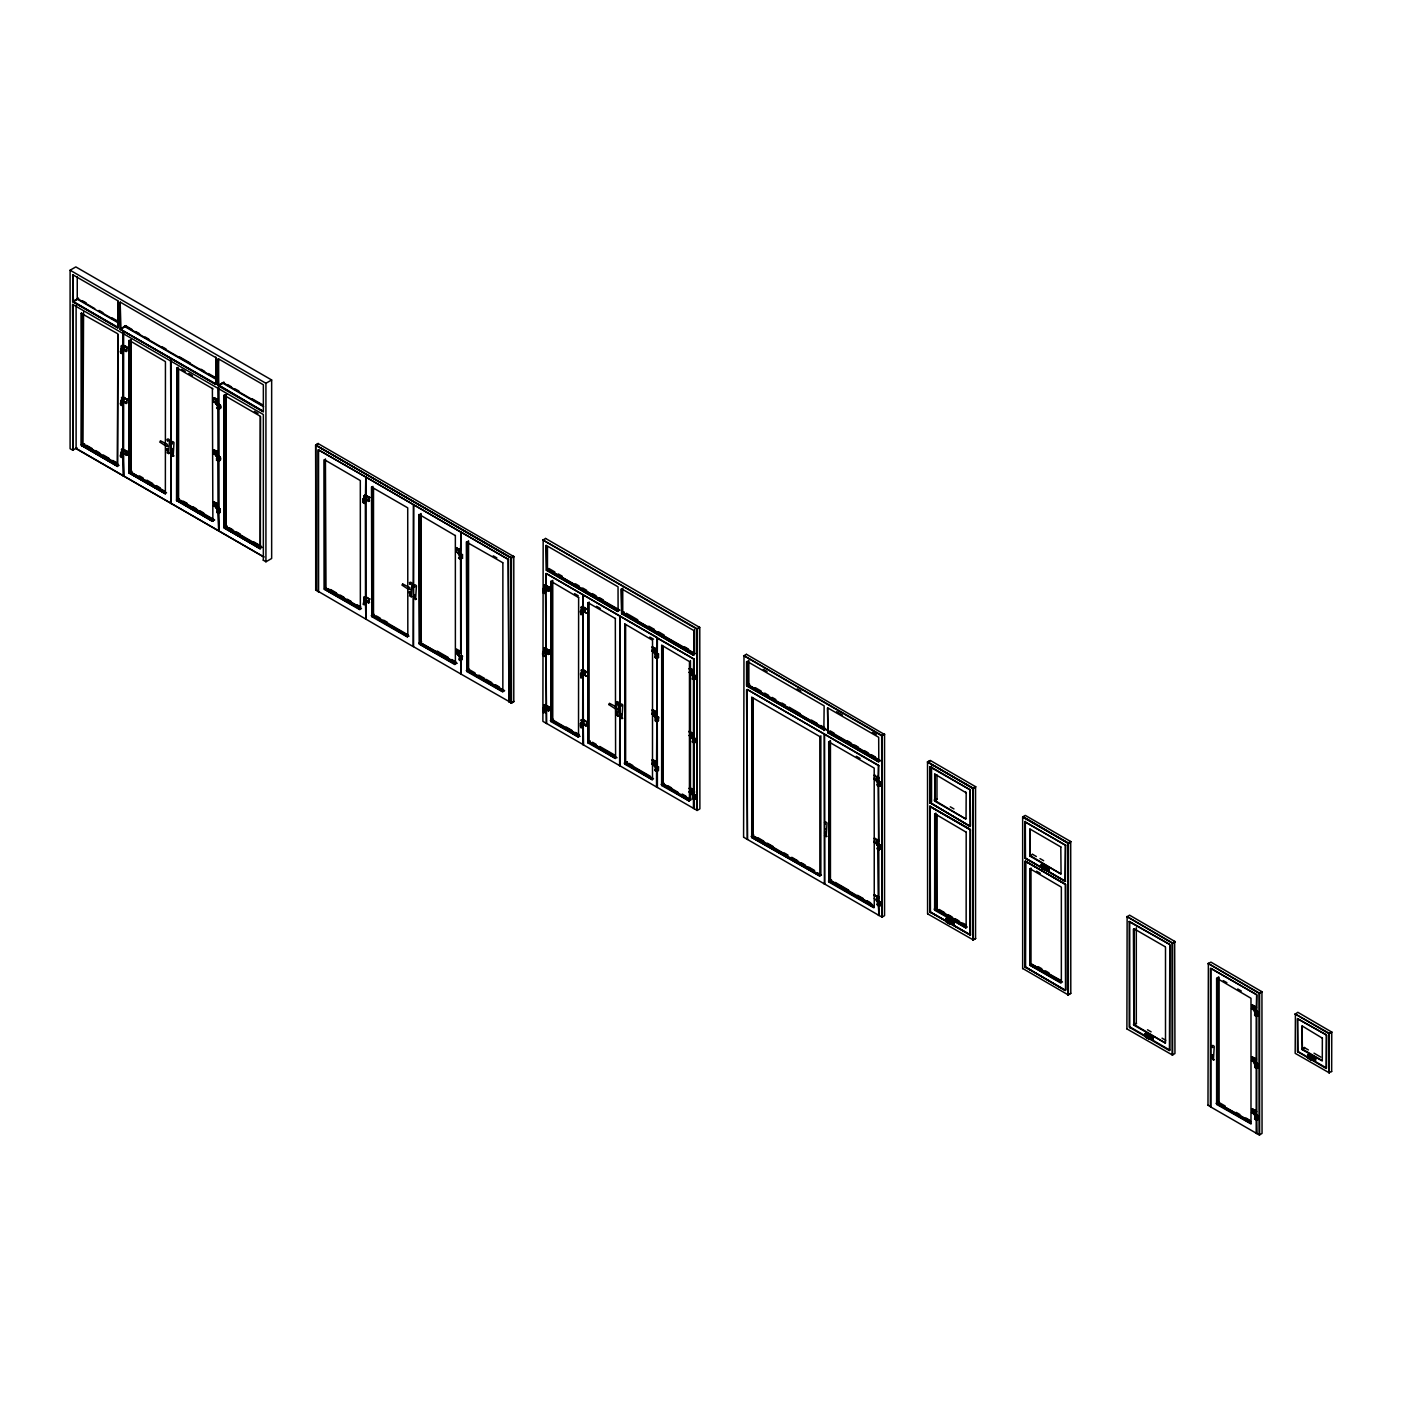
<?xml version="1.0" encoding="UTF-8"?>
<svg xmlns="http://www.w3.org/2000/svg" width="1402" height="1402" viewBox="0 0 1402 1402"><rect width="100%" height="100%" fill="white"/><g stroke="black" fill="none" stroke-linecap="round" stroke-linejoin="round"><path stroke-width="1.5" d="M122.955 348.765C125.251 350.658 119.818 349.291 124.024 348.152M122.132 397.116C121.413 401.165 124.322 397.414 124.445 399.009M219.536 407.474C216.837 406.895 217.012 409.577 219.536 408.052M219.536 457.771L217.38 457.438L219.536 457.21L219.483 460.662L216.469 460.364L218.011 459.208M365.274 499.34L366.027 498.078M950.609 922.569L950.153 924.093A21.556 12.443 0 0 1 946.28 921.85L946.297 920.571L947.559 921.587M1046.015 867.61C1044.735 870.221 1047.189 866.138 1044.7 868.276L1041.458 866.418L1042.72 867.435M1145.311 1036.656L1145.662 1036.832A21.556 12.443 0 0 0 1149.465 1039.162L1149.395 1039.11A22.397 12.933 0 0 1 1145.346 1036.761C1145.522 1034.045 1151.778 1040.249 1151.287 1037.708L1150.166 1036.832L1148.606 1038.251L1145.311 1036.656L1148.624 1038.619L1150.166 1036.832M1312.728 1057.949C1312.412 1060.49 1311.518 1056.617 1313.849 1058.843L1311.957 1060.227A21.556 12.443 0 0 1 1308.154 1058.054L1308.311 1054.357L1315.742 1058.668L1315.286 1060.823L1315.286 1058.931L1307.908 1054.672L1315.462 1058.825L1315.462 1060.806C1309.135 1056.565 1308.399 1057.967 1308.311 1054.357M975.739 786.837L972.953 788.45L972.813 939.936L975.599 938.341M1070.655 841.48L1068.114 843.391L1068.306 994.947L1022.741 968.484M117.33 466.41L117.908 334.184L117.628 466.498L81.334 445.31L81.334 313.067M131.946 471.545L129.405 473.175L165.366 493.819L165.436 361.628L129.37 340.458M212.876 521.246L212.385 388.407L212.859 389.16M226.703 394.348L223.847 395.679L223.917 527.625L260.194 548.813L260.439 416.306L224.127 395.259L224.022 527.31L226.703 525.925M1065.485 990.233L1025.072 967.012L1025.072 861.231L1065.362 884.171L1025.283 861.108M975.354 786.575L930.262 760.427M975.599 786.89L972.76 788.397L927.476 761.899L973.303 788.204L973.111 940.041L975.547 938.569M167.346 449.762L166.978 448.675L168.24 449.989M172.131 452.934C174.409 451.795 169.905 450.673 172.183 452.408M172.358 452.022C169.554 450.392 173.392 456.316 171.798 451.356M409.84 593.204C412.679 593.291 407.474 590.452 409.962 593.554M410.05 593.607C410.961 597.445 409.629 589.839 409.787 593.028M414.624 595.675C413.222 592.117 416.709 600.442 413.923 594.536M414.291 595.622L413.993 594.606L414.887 595.745M616.582 712.426C616.617 709.675 617.791 717.035 616.652 712.602M621.104 714.477L620.297 713.688L620.736 714.967M621.174 714.442L620.876 716.615L619.982 713.968L621.542 714.249L621.139 715.283L620.052 714.564M825.533 834.365C825.2 829.896 823.868 834.47 825.69 832.034C823.99 831.631 825.2 837.502 825.077 831.491M1211.416 1055.618C1212.45 1053.323 1213.151 1062.313 1211.503 1055.846M124.059 449.972C125.742 450.988 120.782 449.429 124.445 450.971M217.731 400.271L218.029 400.902M216.311 453.529L217.257 451.742L218.169 452.758M218.957 458.103C212.648 455.089 224.057 458.209 217.38 457.438M216.609 504.773L218.344 504.159M218.274 508.243L220.202 508.803L220.202 512.449L219.08 512.852L217.047 512.571L217.065 509.154L219.676 509.049L216.644 507.892M459.313 550.267L459.015 549.531M459.173 549.829L459.067 554.771M459.716 550.32L455.72 547.779L460.539 549.672L458.927 550.11L460.294 551.161L459.365 550.951M458.875 652.193L460.627 651.58M462.485 656.224C458.612 655.014 459.646 666.949 462.485 656.224L459.663 655.891M461.661 656.872C460.855 654.506 458.454 659.431 461.819 657.17M543.152 592.748L543.503 589.664L544.852 589.033L543.415 588.875L544.712 588.507M546.359 589.821L546.079 586.246M544.712 651.615L543.853 652.736L545.133 652.981M546.727 649.441C552.073 656.872 537.334 651.247 546.622 649.582C546.798 649.284 546.675 649.284 546.622 648.933M545.29 709.342C549.006 708.028 543.468 710.253 544.712 708.115M581.48 671.12C583.968 672.89 584.389 668.333 584.021 671.33M582.496 671.05L583.565 670.682M584.038 721.154L581.918 720.821M657.485 767.245L655.558 767.332M692.623 671.646L693.307 671.102M693.114 670.892C697.285 670.191 682.423 665.775 692.956 671.102L693.972 670.507M693.569 674.8C692.851 672.75 690.73 681.6 695.9 679.146C695.374 674.117 694.673 674.677 695.199 679.339M695.234 678.34L693.096 678.34L694.814 678.708M692.36 734.052C694.849 733.386 691.186 733.667 692.833 734.806M694.376 738.486L694.744 738.661M694.814 741.833L693.096 741.448L695.006 741.132M695.059 741.553L695.094 741.413M695.077 795.758L695.199 798.947M692.974 795.425C697.81 792.743 694.376 806.01 692.343 795.127M878.125 778.443L877.039 777.76L878.844 777.532M877.757 782.491L880.141 782.667M877.705 840.481L878.931 840.797L878.09 841.48M879.317 845.459C880.771 844.758 878.896 847.965 876.951 845.178M879.86 845.932C875.777 841.603 878.703 857.831 880.684 845.301L878.388 844.162L878.756 840.306L873.919 838.396L878.563 840.587M880.141 902.275L879.352 902.222M1255.281 1008.003C1255.999 1009.668 1255.333 1006.391 1255.456 1006.706M1254.615 1015.346C1258.698 1016.765 1258.418 1010.088 1255.403 1012.121M1257.016 1011.911L1257.804 1012.297L1256.823 1011.683M1256.192 1015.644C1258.803 1015.136 1253.493 1015.363 1257.804 1014.365M1255.526 1059.526L1256.455 1059.737M1255.877 1059.193L1254.895 1059.229M1254.772 1067.43L1257.629 1067.605L1257.682 1064.153L1255.544 1064.398L1256.613 1065.24L1257.734 1063.908L1255.982 1064.206M1254.895 1111.821L1256.35 1110.98L1251.653 1108.754L1256.42 1111.541M1255.316 1111.733L1254.948 1111.067M1255.596 1113.626L1255.316 1112.802M1256.981 1115.992L1257.331 1116.5M166.82 448.973L167.557 451.584L167.504 448.465M166.891 448.798L167.749 450.287M410.435 594.553L409.647 591.767M414.799 595.71L413.73 595.009M616.757 712.952L615.916 711.603L617.143 712.269M620.876 714.757L620.998 716.492M825.463 832.981L825.796 832.262M1212.66 1056.092L1212.677 1057.879M123.061 475.681L123.779 476.207L122.973 452.934M171.202 503.581L170.588 360.472M218.835 530.92L218.116 513.255M318.447 591.609L315.678 589.856L365.922 619.158L365.414 600.442M513.798 556.804L511.082 557.751L315.608 445.117L510.941 558.119L513.518 556.296M946.332 920.588L950.398 924.058M1149.482 1037.971L1149.395 1039.11L1150.832 1038.602M1312.027 1059.106L1312.027 1060.298A22.397 12.933 0 0 1 1307.891 1057.897L1313.849 1059.562L1307.891 1057.178A22.397 12.933 0 0 0 1311.957 1059.509L1313.464 1059.053M81.842 445.924L84.663 444.119L81.509 445.275M165.366 493.819L129.405 473.175M212.666 521.369L176.88 500.794L176.88 367.902L212.526 388.599M212.385 521.299L177.038 500.426M260.386 416.604L260.386 548.305L224.408 528.239L227.229 526.433M366.062 495.204L366.22 477.258L318.044 449.727L318.184 591.697M359.771 609.695L324.265 589.19L360.349 609.362L360.314 480.571L324.265 459.611L324.563 588.7M407.334 636.946L371.793 616.635L374.369 614.724M454.826 664.566L419.321 644.079L455.387 664.233L455.352 535.459M318.587 449.832L508.611 559.591L461.153 532.199L461.258 674.362L460.539 658.59M502.88 562.885L502.845 691.957L466.848 671.505L469.179 669.385M511.117 558.189L511.502 702.91L508.786 701.789M699.493 627.307L696.899 629.13L542.924 540.015L697.442 628.937L697.057 810.496L696.899 629.13L699.633 627.272M513.763 701.456L511.362 703.121L513.903 701.491M546.324 570.316L546.026 545.29L618.037 586.807L618.107 611.43L546.324 570.316L548.901 568.511L554.806 571.911M655.663 762.653C644.92 757.43 660.202 760.147 656.557 765.545L657.398 637.63L546.026 573.418L545.746 584.634M578.588 597.585L550.898 581.252L550.898 720.54L578.588 737.189L550.898 721.539L553.475 719.717M615.46 618.58L587.824 602.58L587.824 741.868L615.531 758.517L587.824 742.85L590.26 740.904M617.599 611.482L546.605 569.825L546.359 545.553M693.902 630.602L621.612 588.822L621.752 613.165L693.762 655.365L621.612 613.796L624.188 611.973M652.491 779.372L652.526 640.258L624.766 623.908L624.766 763.179L652.456 779.845L624.766 764.178L627.132 761.917M657.117 638.12L694.043 659.115L546.465 573.628M689.433 800.682L689.469 661.586L661.691 645.218L661.691 784.507L689.381 801.155L661.691 785.506L664.268 783.683M746.512 654.348L884.557 734.49L881.683 735.805L743.726 655.663M824.429 729.899L747.126 686.261L749.702 684.439M878.826 765.807L747.126 689.433L878.546 765.299L878.966 915.524L878.248 904.167M819.819 875.97L751.717 837.467L819.855 876.145L819.819 736.681M823.85 730.565L824.148 705.854L747.178 661.446M827.863 732.878L827.583 707.835L828.004 732.247L878.756 761.917L827.863 732.878L830.44 731.055L834.172 733.211M873.709 907.707L829.003 882.103L831.439 880.158M970.184 826.479L929.999 802.663L970.184 826.479L970.184 789.554L970.482 825.743M965.645 792.007L966.188 792.849L934.696 774.009L934.836 800.489L965.89 819.048L934.696 801.12L937.132 799.175M930.402 912.702L929.999 911.756L970.482 934.836M966.153 927.546L966.188 832.192L934.696 813.686L934.696 909.215L966.101 928.019L934.696 910.213L937.272 908.391L936.974 814.527M975.547 938.621L975.547 786.592L972.76 788.397L973.303 939.936M969.904 935.502L970.184 829.213L929.894 806.29L929.824 911.703L930.104 806.168M1067.973 994.894L1067.938 843.338L1022.987 816.718L1068.464 843.145L1068.306 994.947L1070.76 993.282M1025.563 822.185L1065.643 845.318L1025.458 822.08M1065.643 844.985L1065.362 881.437L1025.283 858.287L1025.283 821.432L1024.985 857.551M1065.362 884.171L1065.643 990.11L1065.643 884.662L1025.563 861.196M1060.806 846.948L1061.069 873.989L1029.857 856.061L1032.433 854.239M1025.563 967.643L1024.985 966.644M1060.771 983.012L1029.857 965.154L1061.349 982.679L1061.349 887.133L1029.857 868.627L1030.137 964.664M1060.771 873.919L1029.997 855.448L1029.857 828.95L1060.911 847.018M1065.064 881.35L1025.072 857.919M1065.064 990.443L1025.563 966.977L1025.563 861.511L1025.23 966.977L1065.362 990.531M1174.666 941.32L1174.946 1053.55L1172.23 1055.075L1172.09 943.143L1174.946 941.811L1172.09 943.143L1126.893 916.54L1172.615 942.95L1172.615 1055.023M1129.136 921.657L1169.654 944.422L1129.223 921.359L1129.223 1027.158L1169.513 1050.659L1169.794 945.123M1129.714 1027.771L1129.714 1026.772L1169.759 1050.063M1134.043 928.948L1134.043 1024.476L1165.43 1043.088L1134.008 1025.283L1136.584 1023.478M1207.981 963.7L1210.907 962.122L1262.045 991.81L1259.084 993.37L1208.121 963.454L1259.609 993.177L1259.609 1134.989L1256.21 1133.202L1256.21 1120.251M1257.454 1012.104L1256.192 1012.262L1256.648 994.649L1210.452 968.274L1210.382 1106.739M1251.057 1123.615L1216.708 1103.619L1216.673 978.14L1250.987 998.277L1250.987 1123.896L1216.673 1104.426L1219.249 1102.603L1225.173 1106.02M1295.115 1014.172L1297.849 1012.314L1331.9 1032.152L1328.938 1033.695L1295.168 1013.979L1329.359 1033.327L1329.114 1072.758L1328.938 1033.695L1331.76 1031.89L1331.655 1071.584M1297.989 1019.131L1326.362 1034.851L1326.362 1068.482L1326.607 1035.149L1297.481 1018.518L1297.481 1051.57L1326.064 1068.412M1297.989 1052.183L1298.024 1051.675M1322.349 1037.831L1322.279 1060.928L1302.283 1049.712L1304.859 1047.89L1308.399 1049.94M121.028 352.691C121.361 346.995 119.398 350.412 123.586 348.765M121.028 404.652L121.045 400.429M217.608 400.236L216.153 400.078L216.311 401.568M216.311 403.794L216.644 402.584L215.89 403.951M216.311 455.755C216.399 453.004 215.242 456.824 217.082 456.754M215.855 507.401L216.311 507.717M364.345 499.182L363.661 500.426M367.552 601.178L364.152 600.757L363.661 601.984M458.174 553.755C459.646 549.934 456.999 554.649 459.891 552.844M459.979 651.772L455.72 649.319L460.539 651.229C455.475 651.404 460.89 653.788 459.015 651.089M458.594 655.137L458.436 653.665L458.594 654.559M581.62 610.974L584.862 611.167L581.48 610.816L580.971 611.955M580.971 614.199L581.304 609.344M581.409 673.258L580.971 675.063M581.304 672.452L580.778 677.219M654.401 651.58C655.978 653.542 653.823 650.721 655.891 651.492M655.891 714.617C652.018 717.228 657.082 712.917 654.401 714.687M654.401 764.581C655.417 766.947 655.715 762.355 654.419 765.755M691.834 673.521C690.888 675.116 694.919 672.872 691.817 674.327M878.09 777.549C876.583 775.376 875.689 780.861 878.09 778.128M876.811 781.107L877.231 779.284M878.09 840.657L876.653 840.499L876.811 841.989M876.811 900.715L876.653 899.225L876.811 900.137M1254.229 1114.187L1255.526 1113.276M72.851 275.072L72.676 301.78L117.908 327.91L117.908 300.799L72.676 274.687L73.395 301.5L117.908 327.91L117.873 300.939M73.307 301.71L78.547 298.521L73.097 301.43L72.869 275.002M263.348 560.309L263.348 414.519L72.676 304.427L73.254 449.884L72.676 304.427L72.851 450.235L70.1 448.728L70.1 270.218L75.831 266.906L271.655 379.977L271.655 558.487L265.924 561.799L263.243 560.152M81.263 313.365L117.628 333.694M81.877 445.117L81.439 313.417M123.674 476.154L123.639 454.055M212.806 521.071L176.547 500.146L176.862 368.06M215.82 357.65L120.204 302.113L120.204 329.225L215.82 384.428L215.82 357.317L215.82 384.428L120.204 329.225L126.285 326M218.291 359.035L218.116 385.76L263.348 411.873L263.348 384.761L218.116 358.649L218.835 385.462L263.208 411.189M218.73 359.157L218.116 385.76L224.127 382.623M224.127 395.259L223.917 527.625M263.225 411.505L218.694 385.094M260.194 548.813L224.548 527.871M315.713 590.049L315.678 445.065L318.236 443.505L315.678 445.065L315.976 590.347M324.265 589.19L324.423 459.803M371.793 616.635L371.512 486.967L407.719 507.839L407.824 636.613M407.579 636.631L371.828 615.828L371.793 487.037M419.321 644.079L419.04 514.411L419.601 643.571M413.555 646.532L413.555 504.702L413.169 646.585L365.957 619.176L366.062 499.235M466.848 671.505L466.358 541.961L502.775 562.71M502.635 691.519L466.884 670.699L466.989 542.048M508.488 559.713L508.926 701.754L508.102 559.258M315.678 445.065L511.467 557.926L511.152 703.103L510.941 558.119M513.78 701.683L513.798 556.471M550.898 721.539L551.039 581.392M587.824 742.85L587.981 602.79M621.033 589.155L621.612 613.796M624.766 764.178L624.801 624.083M661.691 785.506L661.832 645.358M656.539 769.68L656.539 786.978L694.323 808.796L694.043 741.605M746.565 689.766L747.424 839.447L747.126 690.099M751.717 837.467L751.858 697.407M751.998 836.976L751.717 697.197L819.714 736.506M829.003 882.103L828.722 741.746L829.055 881.297L874.252 907.55L874.252 898.542M743.586 837.082L743.989 655.645L882.226 735.629L882.226 917.118L878.3 915.12M884.417 733.947L881.683 735.805L881.981 917.136L884.557 915.646L884.557 734.157M973.163 788.45L927.476 762.005L930.402 760.62M929.824 760.62L927.528 761.952L927.581 913.824M929.999 766.964L970.482 790.045L930.402 766.579L929.824 802.61L929.894 766.614M934.696 801.12L934.836 774.132M930.209 806.641L970.482 829.721L970.482 935.169L930.437 912.176L929.999 806.641M934.696 910.213L934.836 813.808M1029.857 856.061L1029.892 829.143M1029.857 965.154L1029.997 868.837M1216.673 1104.426L1216.708 978.333M1302.283 1049.712L1301.985 1025.826L1302.423 1049.082L1322.068 1060.473M1070.655 841.638L1068.079 842.97L1022.706 817.226M216.644 398.939L215.89 400.429L218.256 399.885L218.064 403.671L220.202 404.88C224.39 410.768 212.859 408.736 218.011 407.228M215.978 451.654L216.258 452.828M216.258 504.79L216.644 502.88M458.524 554.088L458.91 552.388M458.121 651.422C455.072 657.17 463.01 655.12 461.766 660.044M458.401 655.628L458.261 654.436M543.205 651.615C540.471 656.083 547.271 659.606 545.308 651.93M545.308 708.431L545.658 712.724L543.152 712.356M580.568 610.816C579.026 612.218 584.687 619.666 582.934 610.273M580.778 614.672L580.638 613.498M580.516 673.573L580.901 677.797L580.796 676.395M580.516 723.467L581.304 722.345L582.934 723.274C585.177 729.794 578.816 729.145 580.621 723.099M580.778 727.673L580.516 726.99M878.791 781.79L876.6 781.597L877.126 776.252M876.338 780.791L876.741 781.58L876.46 780.406M878.668 845.091L876.6 844.705L877.126 839.36M876.741 844.705L877.126 843.005L876.338 844.022M879.597 902.783C876.793 904.641 880.403 900.347 878.949 902.415C873.078 903.238 883.4 910.108 880.684 901.801L876.618 901.1L877.126 895.86M876.6 901.206L876.618 899.804M949.312 923.532C941.11 918.398 954.043 925.986 948.909 922.288M1312.184 1059.036C1311.799 1061.191 1309.906 1056.197 1307.873 1057.055M122.307 349.519L122.465 345.751C131.385 351.762 125.286 343.262 122.044 346.189C125.847 346.68 121.133 347.065 122.132 345.155M120.87 348.572L123.586 348.187M121.431 349.694L121.834 348.783M121.028 353.269L120.87 352.217M124.024 345.926L122.149 346.82L122.92 346.364M124.392 349.922C119.818 352.848 120.712 339.512 122.938 349.291M124.392 401.883L121.553 401.025M122.64 400.674L121.518 401.778L122.167 398.483M120.765 404.547L121.08 403.25M121.028 402.409C122.342 398.816 124.936 402.97 121.921 401.27M122.728 398.676L121.746 398.378L124.392 398.483M121.431 397.782L123.096 397.853L122.377 397.099M122.903 401.568L121.992 398.413M121.15 452.163L121.028 453.67M121.028 456.614L121.028 452.39L121.028 454.388M121.378 449.919L124.392 450.445L122.745 450.463M121.553 449.341L122.99 449.201M215.961 403.11L217.836 405.423M216.539 404.091L216.784 404.968M216.837 404.74L217.976 403.881M216.802 459.243L219.536 459.435M217.065 457.175C214.155 461.679 222.918 462.52 220.202 456.842L218.572 455.895L217.608 456.894M218.274 504.597L213.437 501.898L217.24 504.405L218.256 503.809M217.135 508.873L218.467 508.102L218.064 503.949M363.188 498.937L363.977 497.815M363.889 499.077L364.713 499.936M363.311 501.986L363.469 503.143M366.448 498.043L363.994 498.937L365.186 500.058M363.188 502.459L363.328 501.969M365.344 499.252L365.501 597.182M365.344 499.498L363.819 495.87M363.889 596.989L365.396 599.127L367.552 597.532M363.696 600.775L364.73 601.318M365.361 600.722L364.187 601.511M461.819 557.26C451.724 558.101 469.179 561.186 458.822 553.878M458.787 554.246L460.732 553.808L455.755 551.722L456.404 551.109M459.085 554.246C461.626 553.334 458.752 553.194 458.91 554.684M460.592 553.965L459.365 554.596M460.697 652.035L460.539 556.279M543.888 588.875L545.133 589.856M543.888 650.843L543.152 652.333M543.888 651.983C544.151 651.895 544.432 652.298 543.415 651.983M543.941 648.162C547.849 647.496 542.013 650.475 545.255 649.389M543.888 704.838L544.502 705.819M546.114 705.942L546.727 709.342L543.625 708.904L545.658 709.097M582.268 611.447L582.969 610.553M583.109 673.871L582.198 674.397L583.127 674.029M583.127 724.501C578.833 724.291 583.898 722.38 582.023 724.466M584.196 723.117L582.566 724.466L581.497 723.642M581.567 720.733L582.531 720.628M654.419 651.912L654.191 652.981M656.276 652.911L656.154 653.192M654.927 711.077L654.191 712.567M654.261 715.23L654.191 716.089M654.839 716.229L655.365 720.768M655.102 716.58L655.47 715.984M655.821 716.667L654.699 716.44L656.732 716.142M654.138 762.092L654.927 760.971M656.609 762.548L655.102 763.512L655.891 763.074M656.276 766.526L655.978 765.702M693.727 675.413L692.921 674.327M691.554 733.807L692.343 732.685M691.554 737.329L693.307 736.786L691.817 737.434M694.008 738.013C689.469 737.259 696.794 739.976 692.343 736.33M693.99 734.403L692.956 733.965M692.535 791.534L693.92 790.518M692.535 794.356L693.604 794.952L693.604 793.97M878.318 782.737L877.039 781.633M877.302 781.615L878.441 781.562M878.756 777.97L873.919 775.288L877.74 777.777M877.389 784.401L878.3 784.805M876.338 840.481L876.39 840.85M877.231 840.166L877.617 841.48M877.302 844.968L878.406 844.775M877.389 847.509L879.597 847.351M877.862 845.371L878.756 843.951M876.443 896.509L877.862 897.999M878.09 901.854L878.756 896.807L877.74 897.403L873.919 894.897L878.668 897.718M1254.001 1007.004L1254.79 1005.882M1256.507 1010.807C1253.493 1009.563 1255.053 1015.889 1256.174 1015.381M1255.438 1010.807L1254.65 1011.403L1254.387 1007.828M1256.42 1007.617L1254.755 1007.775M1254.702 1014.908L1255.403 1015.767M1254.79 1057.844L1254.054 1059.334M1255.982 1059.912L1256.35 1059.018L1254.948 1059.106M1255.982 1067.851L1255.14 1066.536M1254.772 1063.557L1256.157 1063.242L1255.368 1062.839M1254.107 1113.994C1256.981 1115.571 1259.434 1122.634 1254.79 1118.708M1254.93 1115.852L1254.702 1114.958M1254.948 1115.081L1256.42 1114.397L1251.548 1112.592L1255.386 1114.993L1255.386 1111.348M1255.281 1115.817L1256.718 1114.818L1258.348 1115.747L1258.348 1119.392L1257.243 1119.795M1255.509 1115.834L1255.841 1114.555M1041.458 867.26C1041.038 869.345 1047.644 869.398 1044.7 868.995M1145.662 1036.832L1145.574 1035.657L1146.871 1036.656M1311.185 1059.737L1308.119 1056.775M117.628 327.069L72.922 301.71L78.407 298.153M84.453 443.943L81.263 444.925M1065.327 844.652L1065.117 880.842M1212.677 1056.652L1212.117 1055.303M220.202 508.803L218.046 510.398L216.784 508.908M366.308 598.233C368.253 597.305 364.012 596.551 364.415 601.283M546.324 589.839L544.309 589.664L544.309 586.246L547.446 585.913L547.446 589.559L543.766 588.84M546.78 586.842L544.624 587.087L546.622 585.826M543.766 651.948L546.78 651.615M546.587 649.722L546.727 652.841L543.766 652.386M545.921 705.96C544.064 701.683 544.94 717.929 546.92 705.767M695.059 676.202L692.974 675.817M692.781 738.959C694.2 749.649 694.603 736.085 695.339 739.152M693.096 795.723C697.215 793.62 691.168 797.843 694.814 796.091M825.059 828.705L825.568 829.23M877.144 840.727L878.178 840.517M879.808 902.31L877.109 901.801M1255.351 1058.72L1255.386 1063.031L1256.42 1062.436L1251.548 1060.631L1255.386 1063.031M1255.561 1111.453L1254.895 1111.19M171.622 451.181L172.639 451.619M824.674 831.614L824.867 832.893M1211.871 1055.075L1212.432 1055.023M167.662 451.532L167.854 449.411M167.977 451.339L167.995 448.815M410.085 594.798L410.435 592.1M616.898 712.461L616.372 711.357L617.231 713.951M215.68 383.762L120.204 329.225L125.935 325.597M693.622 658.66L693.464 674.257M878.546 765.299L878.248 776.603M1127.138 916.522L1126.893 1028.91M1331.655 1071.426L1328.938 1072.705M121.028 349.746L122.64 348.695M121.08 351.289L121.238 352.2M121.08 455.212L121.238 456.123M217.608 452.198L216.311 452.951L218.256 451.847L213.437 449.937L217.24 452.443M217.608 504.177L216.311 504.913M216.153 506.245L216.311 507.138M458.349 550.022L458.384 551.266L459.453 550.653M458.436 552.108L458.594 553.597L459.453 552.879M543.888 587.736L543.415 588.875M543.1 711.883L543.485 712.689L543.415 708.483M654.191 652.859C653.157 648.775 655.821 650.388 655.032 648.758M654.191 715.966L654.454 712.216L654.611 713.706M691.869 672.942L692.027 673.836M654.138 765.492C655.155 768.541 653.98 759.078 654.611 763.582M691.869 736.05L692.027 736.961M691.869 792.551L692.027 793.462M876.653 777.391L877.109 778.32M876.653 779.617L876.811 780.528M876.653 840.499L877.319 841.515M877.231 842.392L876.811 843.636M1254.632 1063.47L1254.317 1058.983M1256.578 1111.558L1254.317 1110.945M218.291 385.48L223.987 382.483M318.079 443.575L513.886 556.629L511.362 557.751M363.469 498.341L363.661 502.67M458.401 549.269L458.174 550.215L458.91 548.743M543.363 588.262L544.502 589.856M543.363 707.887C543.818 710.358 543.643 707.572 546.78 708.115M580.778 722.871L580.971 727.2L581.409 725.377M691.677 793.339L692.027 794.04M946.14 918.328L946.035 920.378L953.588 924.619L953.868 922.463L946.035 918.485L953.588 922.621L953.413 924.619L953.413 922.726M1145.364 1033.554L1152.9 1037.708L1152.9 1039.688L1145.364 1035.447L1145.364 1033.554L1153.198 1037.533L1152.724 1039.706L1152.724 1037.813M1067.938 994.737L1070.795 993.422L1070.707 841.533L1025.283 815.403L1022.987 816.718M122.833 346.644L124.445 347.03M123.183 349.413L124.024 349.308M123.341 349.659L125.111 349.746M121.15 400.183L121.028 401.708M123.096 397.853L122.973 349.01M123.096 449.832L122.973 400.972M121.869 453.494L124.392 453.862M123.183 453.337L121.711 453.109L122.009 454.055M123.341 453.6L122.307 452.864L124.024 452.092M217.31 399.763C216.872 401.445 216.995 401.848 217.941 401.182M216.644 455.913L217.135 456.912M218.169 504.72L217.082 505.088M217.923 505.474L216.959 505.561M218.169 508.593L217.608 508.856M364.17 496.466C369.62 495.572 362.838 498.989 366.448 495.8M543.888 585.23L545.08 586.457L546.359 585.738M546.78 589.085L545.413 589.594M544.029 649.126C547.814 648.337 542.714 651.159 546.78 649.967M581.462 606.715C584.862 609.502 581.62 608.258 584.143 607.925M581.48 607.995L583.775 607.329M544.256 711.55L544.677 711.427M583.232 669.683L582.216 670.279L587.052 672.189L583.232 669.683L581.024 670.209L584.143 671.05M582.531 673.801L581.217 673.959L584.862 674.274C579.184 672.487 585.615 674.748 582.706 674.45M581.059 719.945L582.391 719.471M583.775 722.573L581.182 724.115M582.04 724.291L582.934 723.818M656.154 650.142L655.733 650.055M656.714 649.704L655.505 649.073L655.207 650.037M655.54 657.731L654.787 653.244L656.031 652.859L658.484 653.91L658.484 657.556L655.558 657.731L657.766 657.731L656.96 653.77M655.102 653.244L656.486 652.771M656.714 712.812L654.191 712.444M692.606 671.838L693.832 671.593M654.804 766.614L655.75 765.702L658.484 766.912L658.484 770.539L656.749 771.012L655.558 770.732L657.766 770.732L656.96 767.332M656.206 766.614L652.894 763.442L651.772 763.95L652.596 763.336M692.606 734.963L694.13 734.42M693.692 738.013C696.058 732.405 682.511 728.286 692.956 734.21L693.972 733.632M694.13 794.566L693.096 794.794M874.112 778.741L877.74 781.422M874.112 841.866L877.74 844.547M877.004 904.711L878.318 905.867M1255.053 1010.982L1255.509 1011.893L1256.718 1010.877M1255.158 1010.912L1256.104 1010.947M1254.545 1014.89L1256.069 1014.365M1256.332 1059.702L1251.583 1056.88L1255.806 1059.369M1254.545 1115.168L1255.596 1114.73M1256.332 1115.554L1256.42 1114.397M1254.545 1118.814L1257.682 1118.34M120.59 328.716L120.204 302.113L120.625 328.874L126.075 325.965L131.876 329.365M128.861 472.737L131.648 471.054M176.88 500.794L179.316 498.849M950.276 924.093L951.976 922.639L950.083 923.322A22.397 12.933 0 0 1 946.017 920.974L946.017 921.692A22.397 12.933 0 0 0 950.083 924.041M1041.528 866.489L1041.441 867.698A21.556 12.443 0 0 0 1045.314 869.941L1043.964 868.101L1044.472 869.398M930.209 802.663L970.394 826.374M1047.136 869.205C1046.032 867.733 1046.102 870.186 1045.244 869.17A22.397 12.933 0 0 1 1041.195 866.822L1044.858 868.206M1145.346 1036.043L1145.346 1036.043A22.397 12.933 0 0 0 1149.395 1038.391L1150.919 1037.936M1307.891 1057.178L1309.433 1057.774M318.587 591.977L318.552 450.357M455.387 535.634L419.461 514.604M460.539 549.742L461.118 532.672M545.746 573.821L546.465 723.555L545.518 588.682M619.614 765.65L620.175 616.81M743.586 655.908L746.407 654.278M934.118 800.121L937.079 798.702M973.163 939.866L927.633 913.841M937.079 907.795L934.118 909.215M1070.848 841.743L1068.499 843.338M1165.5 947.279L1165.5 1042.808M1207.981 1105.179L1208.366 963.419M1210.837 1106.844L1207.981 1105.302M1216.112 1103.427L1219.074 1102.007M172.358 452.671L172.06 454.195M544.169 588.77L546.78 588.507M621.612 714.477L620.928 715.353M693.745 798.947C692.518 798.281 696.391 797.931 694.744 797.387M117.488 466.042L81.649 444.995M511.502 702.91L460.539 673.819M121.921 453.004L121.238 453.897L122.517 453.161L127.302 455.229L127.144 451.216L121.606 449.183M216.644 450.901L215.89 452.39M216.697 511.59C218.081 516.427 221.393 506.315 217.836 509.347M365.168 496.606L364.397 499.743M365.203 498.919L365.519 499.427M363.977 599.355L363.661 604.209M366.027 599.635L364.73 600.371L365.642 601.248M543.941 585.055C547.832 584.511 542.206 586.842 545.063 586.527M458.91 650.3L458.174 651.772M460.171 652.421L459.085 652.736L460.207 652.876M581.567 607.732L582.671 607.785M582.478 608.135L581.129 611.307M582.198 611.29L583.109 610.764M544.239 648.145L544.502 649.441M544.256 652.228L546.78 652.193M581.567 670.839L582.619 670.822M545.255 705.889L544.624 706.257M543.888 707.344L543.152 708.834M654.927 647.969L654.524 649.897L656.557 648.916L651.72 647.005L655.54 649.494L655.54 653.139L651.772 650.949L652.596 650.335M654.804 653.174L655.891 653.122M581.462 719.717L581.742 724.256L581.918 720.926M581.269 720.348L582.846 720.313L582.356 719.559M581.182 723.432L582.251 723.309M580.971 724.957L581.672 723.485M693.692 674.52L692.08 675.256L693.885 675.063M656.592 716.615L655.207 717.035M656.311 762.933L655.505 762.075L655.207 763.038M877.354 901.311C873.271 896.597 874.533 900.715 874.077 895.282L875.093 894.686M1254.79 1109.823L1254.264 1111.628M1255.158 1112.014L1255.736 1111.909M1256.455 1111.716L1255.438 1111.909M1255.596 1114.555L1254.667 1115.028L1255.526 1115.659M929.894 806.29L970.482 830.054M123.183 352.515C123.726 355.092 118.136 353.024 121.15 349.852M123.183 404.477C123.726 407.053 118.154 404.985 121.15 401.831M123.183 456.439L121.729 456.386M218.186 455.703L218.256 451.847M365.607 502.389C365.221 505.579 361.944 501.583 363.188 498.814M543.152 592.625L544.887 593.572L545.518 592.327M656.346 652.684L656.557 648.916M656.644 716.001C660.465 710.463 645.025 707.309 655.54 712.602L656.557 712.023M693.902 793.988C697.705 788.169 682.476 785.733 692.956 790.71L693.972 790.115M693.762 793.9L692.991 794.338M878.756 780.844L878.02 782.071M1025.423 857.831L1025.283 821.432M1255.386 1006.951L1251.583 1004.919L1256.472 1007.477M1256.42 1010.474L1255.386 1011.052L1251.548 1008.669L1258.348 1011.823L1258.348 1015.469L1256.613 1015.802M218.537 385.41L223.847 382.115M123.586 452.706L122.307 453.442L123.481 449.096M364.73 497.167L366.027 496.431M364.73 600.95L366.027 600.214M83.559 312.033L82.981 444.609L119.065 465.429M122.465 345.751L123.236 345.278M123.639 333.045L123.586 346.539L122.307 347.275L124.024 347.083M121.659 349.308L121.028 350.447M127.144 350.921L126.127 351.516L127.144 347.275L126.127 351.516L122.465 349.396M122.465 397.712L123.481 397.134L127.337 399.517L122.465 397.712L122.289 401.62M122.307 398.676L124.024 397.888M122.307 399.255L123.586 398.501L123.639 350.325M122.955 399.658L123.586 398.501M124.007 401.988L120.817 401.252L122.657 400.954M121.606 400.849L124.024 400.113M123.586 400.744L120.993 401.165L122.657 401.182M124.024 401.27L122.009 402.094M127.144 402.882L126.127 403.478L127.144 399.237L126.127 403.478L122.465 401.358M72.676 450.217L76.97 447.746M218.186 400.096L214.594 397.765L213.577 398.361L213.577 402.006L217.24 404.109M123.639 402.199L123.586 450.463L122.307 451.216L123.884 450.725M122.955 451.619L123.586 450.463M122.955 453.845L124.024 453.232M214.594 401.41L213.77 401.375M216.311 400.99L217.17 399.71M216.732 401.971L216.311 403.215M127.144 454.844L126.127 455.44L126.127 451.795L122.465 449.674M219.536 405.809C214.261 405.213 223.777 405.686 217.836 408.823M217.38 405.476L219.098 404.705M218.046 405.318L219.536 405.231L217.836 405.301M166.943 439.474L167.767 439.001A2.033 1.174 60 0 1 169.484 440L168.678 453.757M70.1 270.218L265.924 383.272L271.655 379.977M171.447 442.068L172.271 441.595A2.033 1.174 60 0 1 173.988 442.594L173.165 456.351M167.837 448.658L167.662 449.797M168.135 449.026L167.241 449.323M168.24 449.236L167.189 450.095M130.509 339.81L130.509 472.036L165.348 491.489M166.943 452.776L169.484 453.284A2.033 1.174 60 0 1 167.767 452.303L167.854 452.373M171.868 451.058L172.183 451.129M172.253 454.003L172.499 451.426M171.482 452.566L172.744 451.83M172.814 452.04L172.043 452.881M171.447 455.37L172.271 454.896A2.033 1.174 60 0 0 173.988 455.878L172.271 454.896M214.594 449.727L213.577 453.968L217.24 456.088M214.594 453.372L213.77 453.337M216.118 452.408L217.17 451.672M216.732 453.933L216.311 455.177M217.38 458.016L219.098 457.823M217.976 459.505L217.906 460.61L219.536 460.014M170.974 360.542L171.097 503.458L171.062 358.544M214.594 501.688L213.577 505.929L217.24 508.05M214.594 505.333L213.77 505.298M216.118 504.37L217.17 503.633M218.046 509.241L219.098 508.628M217.38 509.995L219.098 509.785M219.536 511.975L217.38 512.221L219.536 511.397M226.844 526.293L224.267 527.52M365.922 495.046L364.906 495.642L369.725 497.535L365.028 495.029M364.082 495.922L366.886 496.343L364.608 496.29M365.396 497.57L366.886 496.921M364.082 498.604L363.661 499.848M364.73 499.392L366.027 498.656M365.396 498.656L366.886 498.586M366.448 499.2L364.713 500.023M364.082 500.847L363.661 502.091M365.256 499.743L366.886 499.165M369.585 500.812L368.568 501.39L369.585 497.167L368.568 501.39L364.906 499.287M325.422 458.945L325.983 587.543M365.922 596.604L364.906 597.182L369.725 599.092L365.431 596.709M364.73 598.146L366.588 597.743M364.73 598.724L366.027 597.971M364.082 600.161L363.241 604.262M365.396 599.127L366.886 598.479M364.73 600.371L366.448 599.6M456.877 547.569L455.86 551.792M365.396 600.214L366.886 600.126M364.713 601.581L366.448 600.739M364.082 602.387L363.661 603.631M365.396 601.353L366.886 600.704M458.384 550.11L459.453 549.496M369.585 602.352L368.568 602.948L369.585 598.724L368.568 602.948L364.906 600.827M460.539 549.672L459.383 549.724M402.619 584.038L401.971 585.09L408.683 589.506M458.384 552.353L459.453 551.74M409.384 582.759L410.208 582.286A2.033 1.174 60 0 1 411.925 583.267L411.101 597.042M461.819 555.613C455.527 558.942 464.781 548.988 459.523 558.504M461.24 558.171L459.663 558.084L462.485 558.311L462.485 554.684L460.347 553.457M413.87 585.353L414.694 584.879A2.033 1.174 60 0 1 416.412 585.861L415.588 599.618M460.329 558.504L461.819 557.838L459.663 558.084M409.104 592.222L410.103 591.802M409.279 593.028L410.576 592.292M410.733 592.713L410.365 593.064M374.089 614.321L371.232 615.636M409.384 596.043L410.208 595.552M414.694 597.27L414.939 594.693M413.783 595.64L414.764 596.13M414.063 595.99L415.237 595.324M413.87 598.636L414.782 598.233A2.033 1.174 60 0 0 416.412 599.162L414.694 598.163M421.616 641.765L418.935 643.15M547.463 546.727L547.463 569.002L619.894 610.15M420.46 513.815L420.46 642.747L457.105 663.251M545.816 584.967L544.8 585.563L549.637 587.473L544.94 584.949M544.624 587.087L546.359 586.895M546.78 586.264L544.309 586.246M543.363 589.103L544.414 588.49M549.479 590.733L548.462 591.329L549.479 587.087L548.462 591.329L544.8 589.208M456.877 649.108L455.86 653.35L459.523 655.47M458.401 651.79L459.453 651.054M458.384 652.824L459.891 652.175M458.384 653.893L459.453 653.279M458.384 655.049L459.453 654.436M461.819 656.592L459.541 656.522M461.819 658.817L459.663 659.063L461.24 659.729M460.329 660.044L461.819 659.396M469.144 669.192L466.27 670.524M467.988 541.26L467.988 670.191L504.632 690.678M583.232 606.575L582.216 607.171L587.052 609.064L582.11 606.54M582.04 608.696L583.337 607.96M582.706 609.099L584.196 608.45M581.409 610.133L580.971 611.377M582.04 610.361L583.775 609.572M582.356 611.009L583.337 610.185M583.127 610.361L584.196 610.115M586.895 608.696L585.878 609.274C582.724 614.023 589.19 612.446 585.878 612.919L582.216 610.816M582.706 611.342L583.775 610.729M581.409 612.376L580.971 613.62M545.816 648.092L544.8 648.67L549.637 650.581L545.15 648.11M546.78 649.389L545.29 649.459M543.363 652.228L544.414 651.615M549.479 653.84L548.462 654.436L549.479 650.195L548.462 654.436L544.8 652.316M622.751 588.174L622.751 612.464L695.182 653.63M582.04 671.803L583.337 671.067M582.706 672.224L584.196 671.558M582.04 673.468L583.775 672.68M582.04 674.047L583.337 673.293M583.127 673.468L584.196 673.223M586.895 671.803L585.878 672.399C582.724 677.148 589.19 675.571 585.878 676.044L582.216 673.924M581.409 675.484L580.971 676.728M545.816 704.593L544.8 705.171L549.637 707.081L543.941 704.663M544.309 705.854L546.359 705.346M546.78 705.889C544.081 705.486 544.344 707.957 546.78 706.468M543.363 708.729L544.414 708.115M652.894 646.795L651.877 651.019L652.894 650.44M543.328 711.708L544.414 711.497M654.401 649.336L655.453 648.723M549.479 710.341L548.462 710.937L549.479 706.696L548.462 710.937L544.8 708.816M654.454 651.912L655.032 651.001M654.401 652.736L655.891 652.07M657.836 654.839L655.68 655.085L657.398 653.718M656.329 657.731C660.324 656.171 653.35 658.958 656.96 656.574L658.484 657.556M657.836 656.504L655.68 657.31M553.194 719.226L550.32 720.54M609.414 703.418L608.766 704.487M693.902 654.822L693.762 630.567M582.216 720.172L583.232 719.577L587.07 721.872L582.216 720.172L582.058 723.94L584.196 723.677M583.775 720.33C582.426 720.05 583.46 723.239 583.337 720.961L582.969 594.658L582.671 720.558M616.179 702.139L617.003 701.666A2.033 1.174 60 0 1 618.72 702.665L617.896 716.422M582.706 720.943L583.915 720.943M582.706 722.1L583.337 720.961M580.971 724.378L582.408 723.397M582.04 723.923L583.337 723.187M586.895 721.697L585.878 725.921L587 725.412M620.245 704.487L621.068 704.014A2.033 1.174 60 0 1 622.786 705.013L621.962 718.77M586.895 725.342L585.878 725.921L582.216 723.818M689.293 668.982L690.31 668.403L690.31 672.031L689.101 672.347L690.31 672.031M616.915 711.2L616.126 711.48M617.231 711.497L616.985 714.056M616.074 712.426L617.371 711.69M617.528 712.111L617.16 712.461M692.027 671.611L692.448 670.945M578.518 736.786L578.623 597.427M616.179 715.441L617.003 714.967A2.033 1.174 60 0 0 618.72 715.949L617.09 715.038M621.244 716.404L621.156 713.688M620.157 714.792L621.454 714.039M620.245 717.789L622.786 718.297A2.033 1.174 60 0 1 621.068 717.316L621.068 717.298M693.745 675.939C696.075 674.59 691.659 678.025 694.814 676.483M589.12 602.001L589.12 741.623L613.883 755.257M652.894 709.903L651.877 714.144L656.486 715.879M654.401 712.444L655.891 712.374L654.401 713.6M652.894 713.548L651.772 714.056L652.596 713.46M654.454 715.02L655.032 714.109M654.401 715.844L655.891 715.195M655.68 718.192C662.831 713.6 654.401 725.885 655.523 719.734M657.836 717.947L655.68 718.192M656.329 720.838C660.324 719.279 653.35 722.065 656.96 719.682L658.484 720.663L658.484 717.018L656.627 716.194M657.836 719.612L655.68 720.435M749.422 683.948L746.565 685.263L746.565 661.621M748.282 660.64L748.282 684.93L825.988 729.145M627.044 761.864L624.188 763.179M689.293 732.089L690.31 731.511L690.31 735.156L689.101 735.472L690.31 735.156M692.027 735.296L692.886 733.439M652.894 759.796L651.877 764.02L655.733 766.105M694.814 739.59L693.096 739.8L694.814 738.433M654.401 762.337L655.891 762.267L654.401 763.494M691.554 737.224L693.534 739.169L695.9 738.626C698.336 741.08 693.236 743.533 695.199 742.447M656.557 761.899L655.155 766.649M695.252 741.202L694.673 742.114M654.611 765.825L655.891 765.071M655.54 766.14L656.557 765.545M657.836 767.84L655.68 768.086L657.398 766.719M657.836 767.262L656.329 767.332M657.836 769.488L655.68 770.311L657.836 770.066M656.329 770.732L657.398 770.119M663.987 783.192L661.113 784.507M828.004 708.045L878.686 737.294L878.791 761.444M689.293 788.59L690.31 788.012L690.31 791.657L689.101 791.972L690.31 791.657M692.027 791.219L693.307 790.71M693.745 795.547L694.814 794.934M829.055 742.008L874.2 768.086L874.252 894.529M753.996 835.154L751.139 836.486M875.093 775.078L874.077 779.319L875.093 778.723M876.618 777.76L877.652 777.006M879.159 782.053C876.951 786.627 881.998 778.005 879.615 786.101M878.686 781.3L880.684 782.193C882.769 790.781 872.99 783.315 879.597 782.018M877.88 783.367L879.159 782.631M878.528 782.631L880.035 782.544M877.757 786.136L877.004 785.102L879.597 784.244M878.528 784.857L878.388 785.961L879.597 785.4M824.499 822.501L825.322 822.028A2.033 1.174 60 0 1 827.04 823.009L826.216 836.766M825.568 834.313L825.568 831.842M824.534 832.981L825.305 832.262M824.691 833.138L825.866 832.473M824.499 835.785L825.322 835.294M875.093 838.186L874.077 842.427L875.093 841.831M876.618 840.867L877.652 840.131M879.457 845.984C880.158 844.775 877.039 845.529 879.457 846.563M878.388 848.017L878.388 849.069L879.597 848.508M831.596 880.193L828.442 881.104M966.048 818.523L966.188 792.533M876.811 897.911L877.652 896.632L878.791 897.315M879.457 904.728L877.88 905.219L879.597 903.852M878.528 905.622L879.597 905.009M935.835 813.02L935.835 908.899L936.413 814.877M1041.598 864.018L1048.573 868.574L1048.573 870.484L1049.029 868.311L1041.598 864.018L1041.598 865.998L1049.029 870.292M946.035 920.378L946.648 919.554L953.868 924.444M1041.3 866.156L1048.749 870.467L1041.598 865.998M950.854 921.762L951.976 923.357M1046.751 868.714L1045.822 867.715M953.868 922.463L946.035 918.713L953.202 922.849L953.009 924.286M1049.029 868.311L1048.363 870.362L1048.363 868.697L1041.3 864.841M1030.996 867.961L1030.996 963.84L1061.209 980.611M1136.303 927.773L1136.303 1022.969L1133.832 1024.354L1133.429 929.088M1145.364 1035.447L1153.198 1039.513M1149.938 1037.655L1149.728 1039.127M1152.514 1037.936L1145.364 1033.8L1153.198 1037.533M1261.66 991.547L1259.084 993.37L1259.224 1135.059L1262.045 1133.429L1261.94 992.038M1252.757 1004.708L1251.723 1008.949L1252.757 1008.353M1254.264 1007.267L1255.754 1007.179L1254.229 1007.162M1256.42 1006.829L1255.386 1007.425L1256.139 1010.824M1254.229 1010.246L1255.754 1010.001L1255.316 1008.879M1257.261 1011.648C1252.827 1012.787 1258.908 1014.207 1256.823 1012.262M1255.544 1015.241L1258.348 1015.469M1257.103 1015.328L1257.682 1014.417M1211.696 1045.962L1212.52 1045.489A2.033 1.174 60 0 1 1214.237 1046.488L1213.413 1060.245M1211.591 1056.249L1212.888 1055.513M1213.063 1055.934L1211.731 1056.442M1211.819 1057.669L1212.45 1055.531M1295.413 1013.681L1295.168 1053.323L1329.359 1072.898M1302.423 1026.106L1322.349 1038.163M1252.757 1056.67L1251.723 1060.911L1252.757 1060.315M1255.07 1059.93L1254.264 1059.229L1255.316 1058.615M1255.386 1059.386L1256.42 1058.79M1254.229 1062.208L1255.754 1061.962L1255.316 1060.841M1254.264 1062.646L1255.754 1061.962M1257.103 1064.486L1256.192 1064.223L1256.21 1016.608M1255.438 1065.835L1257.682 1066.379M1255.544 1066.624L1258.348 1067.43L1258.348 1063.785L1256.595 1062.926M1304.561 1047.399L1301.704 1048.714M1217.83 977.474L1217.83 1103.094L1250.97 1121.582M1252.757 1108.649L1251.723 1112.873L1252.757 1112.294M1255.754 1111.12L1254.457 1111.856L1255.316 1110.577M1254.264 1114.572L1255.754 1113.924M1256.192 1116.185C1259.644 1114.66 1252.932 1118.323 1257.682 1116.693M1255.438 1117.797C1253.546 1118.866 1259.066 1120.461 1256.823 1118.428M655.891 712.374L654.419 712.899M655.891 762.267L654.191 762.337M654.611 765.247L655.891 764.493M1254.457 1059.894L1255.316 1059.772M693.727 738.153L695.9 738.626M694.043 794.303L695.9 795.127M1149.991 1036.937L1148.22 1037.357M929.894 802.978L930.209 766.964M930.069 912.036L969.904 934.836M951.485 922.341L950.153 922.902M125.111 346.101L122.745 346.644M125.111 398.063L124.007 398.466M125.111 401.708L124.007 402.111M220.202 404.88L218.449 405.336M125.111 450.024L122.938 450.392M123.043 453.88L124.007 453.95M125.111 453.67L124.007 454.073M216.802 452.163L217.713 452.163M216.469 452.881L218.116 452.934M220.202 456.842L217.836 457.262M367.552 495.993L364.73 496.588M462.485 554.684L460.329 555.104M462.485 558.311L459.541 558.504M544.695 588.595L544.046 589.366L545.711 589.594M460.399 652.316L458.752 652.263M459.208 658.905L459.541 660.167M584.862 607.522L582.058 608.117M584.862 670.629L583.758 671.015M658.484 653.91L656.329 654.331M655.417 655.978L654.664 657.293L656.118 657.976M584.862 720.523L583.635 720.558M692.711 674.38L691.834 674.8L691.817 670.945M692.833 674.537L693.534 675.273M584.862 724.168L583.758 724.554M655.417 713.215L655.645 713.303M658.484 717.018L655.558 717.438M658.484 720.663L657.38 721.049M658.484 766.912L655.558 767.209M655.417 768.979L654.664 770.294L656.118 770.977M693.534 795.109L692.833 795.179M877.284 777.514L878.178 777.409M880.684 782.193L879.58 782.579M878.616 841.393L878.248 785.26M880.684 845.301L877.109 845.301M880.684 901.801L878.528 902.24M1258.348 1011.823L1256.613 1012.402M1258.348 1063.785L1256.613 1064.363M1258.348 1067.43L1257.243 1067.816M1258.348 1115.747L1256.613 1116.325M1065.502 884.294L1065.117 884.136M950.766 921.938L949.522 923.147M1312.64 1058.124L1311.396 1059.334M1312.149 1060.298L1312.132 1059.106M81.842 313.365L81.439 444.995M461.118 532.339L365.782 476.96L365.501 494.871M824.394 734.21L824.569 884.119L824.429 734.718M122.955 347.696L123.884 346.802M122.815 398.536L123.884 398.764M581.83 723.344L583.618 723.45M76.146 448.43L264.049 557.067L76.251 448.763M545.606 538.35L542.889 540.208M615.32 618.44L615.601 758.237M582.724 723.414L582.811 744.532L620.034 765.86M656.539 786.978L657.398 787.468L657.117 637.787M965.75 831.736L966.083 832.297M878.546 915.156L823.85 883.575M1126.998 1028.963L1172.51 1055.075M122.745 346.101L121.536 346.101M217.853 453.074L216.819 453.442L217.888 453.039M219.466 457.245L218.046 457.28M219.185 509.557L216.118 508.102M219.466 512.624L217.836 512.764M366.816 499.813L365.186 499.936L366.43 500.023M461.749 555.087L460.119 555.104M364.958 597.585L365.256 596.621M367.026 601.423L365.186 601.493M546.359 586.422L545.693 586.492M460.171 656.066L459.12 656.083M546.359 706.03L544.169 705.539M694.901 675.852L695.392 675.746M583.775 724.431L580.516 723.344M693.464 678.568L693.464 739.117L695.357 738.924M655.207 765.948L656.276 765.913M695.392 795.355L694.165 795.688M878.02 845.196L878.931 844.442M877.95 847.895L876.863 848.683L878.318 849.367M877.95 896.947L877.231 897.858M877.407 900.838L878.826 900.978M1255.982 1067.43L1254.054 1062.751M1255.982 1119.392L1255.228 1116.097M544.624 706.135L545.711 706.135M217.222 404.775L216.644 403.951L219.483 405.301M219.483 509.224L218.449 509.382M657.766 720.838L656.118 721.084M693.745 739.047L695.094 739.169M879.615 905.71L880.035 902.152M176.389 500.181L179.211 498.674L176.599 500.549M1149.009 1037.427L1148.624 1038.619M461.363 656.732L460.329 656.662M461.363 660.149L459.541 660.062M1257.243 1119.672L1255.07 1119.409L1254.772 1111.874M122.552 350.114L121.536 349.992M219.08 460.767L217.836 460.802M364.713 496.063L365.659 495.519L364.8 495.011M461.363 558.592L460.119 558.627M582.128 606.453L581.182 607.224M581.953 607.557L582.356 606.558M693.254 678.217L692.08 678.883L693.534 679.584M544.887 709.535L543.152 708.711M693.762 790.255L692.255 790.675L693.342 791.376M878.949 849.279L879.965 849.121L880.035 845.651M1255.438 1059.947L1255.281 1059.982M1254.755 1063.382L1255.789 1063.697M581.83 723.099L580.778 723.712M746.565 838.957L824.148 883.751M1297.586 1018.868L1297.989 1051.535L1326.064 1067.746M122.64 452.636L120.993 453.144L122.517 453.161M364.573 502.582L365.203 501.986M544.677 591.819L544.204 592.433M581.76 611.552L581.129 607.399M581.883 614.111L582.531 613.515M364.573 604.139L365.203 603.543M544.677 654.927L544.204 655.54M693.079 671.698L691.817 671.26L692.027 672.189M581.76 674.66L581.725 670.98L581.129 674.432M581.883 677.219L582.531 676.623M544.379 705.592L545.22 704.54M656.644 712.356L655.207 713.162M545.693 709.5C543.976 709.044 543.801 707.274 544.204 709.219M655.663 716.913L654.419 716.317M656.118 717.438L657.836 717.368L656.329 717.456M693.096 741.343L692.115 741.693L692.974 742.569M877.617 782.263L878.703 781.229M693.079 791.324L691.817 790.886L692.027 791.797M693.096 797.843L692.115 798.194L692.974 799.07M877.722 848.017L878.248 897.683M1045.559 869.906L1045.244 869.888A22.397 12.933 0 0 1 1041.195 867.54L1041.3 864.175L1048.749 868.469M409.402 591.942L410.103 593.064M121.746 350.079L122.745 350.167M217.836 408.946L217.24 405.283M122.657 453.161L121.729 453.249M121.746 454.003L122.745 454.108M582.496 611.587L580.778 611.044M655.207 653.928L656.118 654.331M692.938 675.396L691.554 674.099M581.585 670.647L582.741 669.788M581.497 674.607L582.496 674.695M655.417 763.091L654.401 762.67M692.938 795.022L691.554 793.707M877.407 901.819L878.318 902.222M543.17 539.7L542.889 721.364L545.746 723.011M117.593 466.288L81.877 445.731M460.837 673.994L413.59 646.725M1256.507 1133.359L1210.942 1107.072L1210.942 968.887M216.311 505.491L216.732 504.878M543.363 712.146L544.852 710.884M876.811 844.214L876.653 842.725M876.811 898.489L876.6 897.245M128.966 340.861L129.37 473.368M545.746 538.543L699.773 627.465L699.878 808.866L697.197 810.444L694.043 808.639M582.724 744.48L583.53 744.83L583.25 724.869M693.464 808.306L693.464 743.446M1256.21 1133.202L1257.068 1133.692L1256.788 1120.251M121.992 450.375L122.289 453.81L122.167 450.445M655.347 770.662L655.54 767.315L654.191 765.86M544.449 588.928L544.414 589.646M1212.432 1058.703L1214.237 1059.772A2.033 1.174 60 0 1 1212.923 1059.264M122.657 352.042L121.869 352.621M214.594 397.765L213.419 398.186L217.24 400.464M122.657 404.004L121.869 404.582M459.523 555.087L459.348 558.417M122.657 455.983C125.164 458.682 117.68 457.946 121.15 453.792M544.502 652.964L543.152 652.21M877.459 842.059L878.493 841.691M581.62 727.025L582.531 726.516M877.459 898.559L878.353 898.034M160.354 440.754L167.399 444.364M402.777 584.021L409.84 587.648M609.59 703.418L616.635 707.029M947.349 921.447L949.049 923.094M1146.661 1036.516L1148.361 1038.181M763.319 669.332L767.087 671.505M797.195 688.873L800.963 691.046M836.696 711.69L842.339 714.95M872.447 732.317L876.215 734.49M558.276 573.926L562.307 576.257M575.451 583.828L579.201 586.001M582.654 587.999L586.702 590.33M592.327 593.572L596.078 595.745M599.548 597.743L603.298 599.916M626.361 613.235L637.717 619.789M648.775 626.168L654.454 629.445M658.519 631.794L664.18 635.071M684.702 646.918L688.487 649.091M755.327 687.681L761.216 691.098M764.686 693.079L768.717 695.41M772.169 697.407L775.902 699.563M781.808 702.98L785.558 705.136M789.011 707.134L800.227 713.618M811.46 720.102L817.086 723.344M820.818 725.5L824.569 727.656M847.246 740.747L850.979 742.902M854.712 745.058L858.427 747.213M864.315 750.613L868.048 752.769M871.781 754.924L875.514 757.08M829.739 731.318L880.544 760.638M82.175 300.659L86.135 302.814M99.139 310.455L102.907 312.628M111.757 317.746L117.47 320.918M135.661 331.538L139.534 333.658M145.107 336.988L148.892 339.179M162.106 346.82L166.032 348.958M179.123 356.634L190.462 363.171M200.924 369.217L204.674 371.39M208.425 373.545L217.117 378.452M227.615 384.621L231.47 386.864M235.08 388.932L238.971 391.07M251.939 398.676L263.173 405.16M547.463 569.002L619.316 610.483M622.751 612.464L694.621 653.963L694.621 629.656M748.282 684.93L879.965 760.971M77.829 298.819L94.775 308.598M98.526 310.771L119.24 322.723M124.883 325.983L217.117 379.223M224.635 383.57L262.279 405.301M118.662 323.056L77.25 299.152L77.25 276.772M124.305 326.315L216.539 379.556M222.182 382.816L263.594 406.72M824.148 730.056L747.266 685.631L747.126 661.621M950.293 806.816L953.921 808.919M1032.713 854.414L1036.358 856.517M1039.986 858.602L1043.631 860.705M574.522 593.572L578.237 595.727M596.569 606.295L600.284 608.45M649.809 637.051L653.542 639.189M856.342 756.274L860.127 758.464M1175.051 941.583L1129.574 915.173L1126.858 917.031M181.647 369.322L185.239 371.407M188.849 373.493L192.46 375.578M254.41 411.347L258.021 413.432M1025.598 858.357L1065.573 881.315M1211.1 968.432L1256.753 994.824L1256.788 1116.255M493.241 555.84L496.851 557.926M1036.551 871.168L1040.266 873.306M692.343 673.223L693.902 674.38M695.9 675.501L694.025 675.028M878.686 781.054L878.756 777.199L876.6 777.952M1134.008 928.755L1165.22 946.771M1223.245 980.611L1226.873 982.697M1237.721 988.971L1241.348 991.056M689.293 672.627L692.956 674.748L693.972 674.152L693.762 670.647M694.27 678.217L695.9 679.146M879.054 784.892L880.684 785.839M1314.007 1053.165L1320.807 1057.108M121.553 399.885L123.183 400.832L123.253 449.797M689.293 735.735L692.956 737.855L692.956 734.21M694.27 741.325L695.9 742.271M879.054 848L880.684 848.946M171.815 452.478L172.06 451.532M414.256 594.956L414.256 595.745M939.095 909.442L944.545 912.597M948.173 914.7L952.098 916.961M955.463 918.888L959.091 920.991M962.736 923.094L966.364 925.197M1038.181 966.661L1041.809 968.747M1045.454 970.85L1049.082 972.953M1147.502 1029.769L1151.13 1031.872M1162.048 1038.163L1165.693 1040.266M938.253 909.635L966.048 925.671M935.835 908.899L967.327 927.072M1030.996 963.84L1062.488 982.013M121.553 451.847L123.183 452.793L123.271 475.856M1256.718 1118.463L1258.348 1119.392M86.573 445.345L92.181 448.587M95.634 450.585L99.647 452.899M103.38 455.054L108.988 458.296M112.721 460.452L116.471 462.607M139.411 475.856L143.144 478.012M146.895 480.167L152.783 483.567M156.481 485.583L160.249 487.896M183.206 501.145L187.079 503.265M192.828 506.7L196.56 508.856M200.013 510.854L203.746 513.009M229.139 527.66L232.872 529.816M236.623 531.971L240.355 534.127M253.429 541.68L260.912 546.009M83.559 444.276L117.821 464.062M180.402 500.181L214.681 519.967M262.209 547.411L226.125 526.591L226.125 394.348M130.509 472.036L166.575 492.873M214.103 520.3L178.036 499.48L178.036 367.236M261.631 547.744L225.564 526.907L225.564 394.681M694.27 797.826L695.9 798.754M879.054 904.5L880.684 905.447M129.51 473L165.156 493.364M330.592 589.541L336.48 592.941M340.213 595.096L343.946 597.252M347.398 599.25L351.131 601.405M357.037 604.805L360.77 606.961M376.525 616.056L380.257 618.212M383.71 620.21L387.46 622.365M437.126 651.054L448.342 657.52M451.795 659.518L455.808 661.832M469.425 669.7L475.033 672.925M478.765 675.081L484.654 678.48M486.231 679.409L491.839 682.634M495.572 684.789L499.322 686.945M1236.161 1112.364L1239.911 1114.537M1245.835 1117.955L1249.603 1120.128M327.788 588.577L360.261 607.329M407.789 634.773L373.51 614.987L373.51 488.247M325.422 587.876L361.488 608.696M409.016 636.14L372.95 615.32L372.95 486.389M420.46 642.747L456.544 663.584M467.988 670.191L504.072 691.011M566.163 727.042L571.893 730.354M575.521 732.44L579.149 734.543M592.503 742.254L596.13 744.339M599.758 746.442L614.269 754.819M629.148 763.407L632.775 765.51M667.895 785.768L671.523 787.871M682.406 794.145L686.034 796.248M758.044 837.818L763.669 841.077M767.42 843.233L773.343 846.65M784.314 852.994L788.064 855.167M791.832 857.323L797.738 860.74M801.208 862.738L805.256 865.069M808.709 867.084L814.632 870.502M835.312 882.436L848.631 890.112M857.638 895.317L863.229 898.542M866.944 900.697L870.66 902.853M1217.83 1103.094L1250.391 1121.898M578.816 734.998L552.756 719.962L552.756 580.34M626.186 762.355L650.388 776.322M664.986 784.752L678.007 792.27M681.74 794.426L691.046 799.806M755.047 836.749L787.276 855.36M791.078 857.551L813.843 870.695M817.629 872.885L821.432 875.076M872.044 904.29L830.44 880.281L830.44 740.659M580.095 736.418L552.195 720.295L552.195 580.673M589.12 741.623L617.038 757.728M653.542 778.811L625.625 762.688L625.625 625.257M873.358 905.727L829.861 880.614L829.861 740.992M582.969 744.497L546.219 723.239M656.819 787.153L620.07 765.878L620.175 616.477M746.845 839.115L743.586 837.187M608.854 704.61L615.478 708.904M159.618 441.945L166.26 446.239M1254.264 1007.582L1254.93 1015.556M1254.895 1011.771L1254.054 1010.772M1254.264 1059.544L1254.93 1067.535M692.676 675.081L692.956 671.102M691.957 738.013L691.817 734.052M580.796 677.674L583.092 677.832L582.934 673.398M216.118 404.179L216.153 400.078M691.607 794.075L691.817 790.553M363.819 597.427L364.397 601.3M363.469 604.595L365.764 604.753L365.607 600.301M1025.563 858.55L1025.177 857.603M1134.008 1025.283L1133.429 1024.301M747.126 686.261L746.565 685.263M1254.282 1111.646L1254.632 1115.431M691.957 671.505L691.554 670.577M691.957 734.613L691.554 733.684M691.957 791.114L691.554 790.185M1129.714 921.973L1129.749 1027.245M1169.689 1050.151L1169.794 944.79M1314.883 1060.473L1315.076 1059.053L1308.013 1055.18M1152.514 1039.583L1152.339 1038.041M694.814 797.177L694.673 798.614M546.359 650.002L545.921 648.881M544.414 652.754L543.976 651.65M694.673 679.006L694.954 678.182M544.554 588.875L543.748 589.138M129.072 340.388L129.177 472.421M129.229 472.649L129.37 340.791M1254.264 1061.454L1254.475 1062.698M1256.21 1068.429L1256.21 1115.922M1218.969 977.141L1218.969 1102.112M1218.391 977.141L1218.391 1102.761M1145.749 1033.239L1145.749 1035.219M1145.469 1033.397L1145.469 1035.395M1022.654 816.84L1022.654 968.677M946.438 918.17L946.438 920.15M936.974 774.833L936.974 798.807M931.541 765.913L931.541 802.277M820.853 735.787L820.853 875.409L752.576 835.978L752.576 698.547M753.137 698.214L753.137 835.662M748.843 660.307L748.843 684.614M694.043 659.115L694.043 674.59M694.043 678.568L694.043 739.117M690.467 660.517L690.467 800.121L662.55 784.016L662.55 646.585M663.128 646.252L663.128 783.683M655.54 712.602L655.54 716.247M617.003 701.666L617.003 705.469M545.308 588.822L545.308 592.468M468.566 540.927L468.566 669.858M459.348 656.557L459.348 659.974M421.038 513.5L421.038 642.414M413.976 595.815L413.976 596.972M265.924 383.272L265.924 561.799M218.694 387.916L218.694 530.885L218.502 513.325M218.502 387.968L218.589 405.423M218.502 409.594L218.589 457.297M218.502 461.451L218.589 509.171M218.116 387.916L218.291 405.266M218.116 409.524L218.291 457.14M218.116 461.398L218.291 508.996M216.153 452.04L216.241 456.246M216.153 504.001L216.241 508.207M178.597 369.076L178.597 499.147M131.087 339.477L131.087 471.703M123.253 333.098L123.253 346.066M123.253 350.395L123.253 397.94M123.061 333.045L123.061 346.014M76.111 305.601L76.111 448.57M411.925 596.569A2.033 1.174 60 0 1 411.364 596.533M827.04 836.311A2.033 1.174 60 0 1 826.479 836.275M167.346 440.421L167.925 441.122L167.434 440.281M167.346 445.836L167.925 446.555L167.434 445.713M171.85 443.014L172.411 443.715L171.85 443.014M171.85 448.43L172.411 449.148L171.85 448.43M171.85 454.914L172.411 455.615L171.85 454.914M409.787 583.688L410.365 584.406L409.822 583.618M409.787 589.103L410.365 589.821L409.822 589.033M414.273 586.281L414.852 587L414.309 586.211M616.582 703.085L617.16 703.804L616.582 703.085M616.582 708.501L617.16 709.219L616.617 708.431M620.648 705.434L621.226 706.152L620.683 705.346M824.902 823.43L825.48 824.148L824.937 823.36M1145.732 1034.781L1146.293 1035.5L1145.732 1034.781M1212.099 1046.891L1212.677 1047.609L1212.134 1046.821M127.337 451.479L126.127 451.795L127.337 451.479M455.72 652.964L456.877 652.754L455.72 652.964"/></g></svg>
